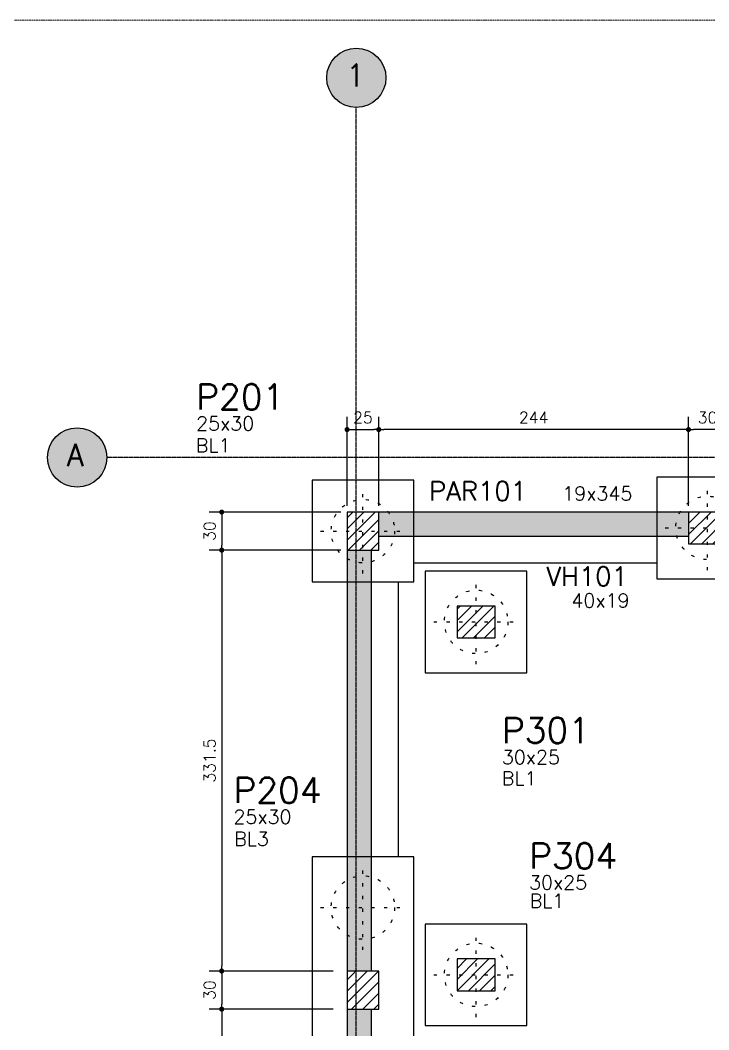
# Model space of a CAD drawing. Extents: x -856 to 20282, y 14720 to 28231.
# Drawn here: x 5476 to 6019, y 24573 to 25368 of the extents above; entities that cross this region are included whole.
import ezdxf

# ---------------------------------------------------------------- set-up
doc = ezdxf.new("R2010")
doc.units = 0
for name, pattern in [('AXES', [0.54, 0.3, -0.08, 0.08, -0.08]), ('Double dash', [55, 20, -5, 10, -5, 10, -5]), ('ESTILO_TQS_0002', [0.4, 0.1, -0.3])]:
    doc.linetypes.add(name, pattern=pattern)
doc.layers.get('0').update_dxf_attribs({"linetype": 'CONTINUOUS'})
doc.layers.get('Defpoints').update_dxf_attribs({"linetype": 'CONTINUOUS'})
for name, color, linetype in [('228', 2, 'CONTINUOUS'), ('BLOCO', 3, 'CONTINUOUS'), ('COTA', 1, 'CONTINUOUS'), ('EIXOS', 1, 'AXES'), ('ESTACA', 1, 'ESTILO_TQS_0002'), ('H3', 253, 'CONTINUOUS'), ('H4', 254, 'CONTINUOUS'), ('H5', 1, 'CONTINUOUS'), ('IND-EIXOS', 2, 'CONTINUOUS'), ('P-D', 2, 'CONTINUOUS'), ('P-M', 5, 'CONTINUOUS'), ('P-N', 5, 'CONTINUOUS'), ('PIL-N', 4, 'CONTINUOUS'), ('TEXT-EIXOS', 3, 'CONTINUOUS'), ('VIG-D', 2, 'CONTINUOUS'), ('VIG-N', 4, 'CONTINUOUS'), ('VIGA', 3, 'CONTINUOUS')]:
    doc.layers.add(name, color=color, linetype=linetype)
doc.layers.add('TLV-DVI-___-CNT', color=7, linetype='Double dash', lineweight=9)
doc.styles.add('COTA', font='romans.shx')
doc.styles.get("Standard").update_dxf_attribs({"font": 'ROMANS.SHX'})
doc.dimstyles.new('forma', dxfattribs={"dimscale": 5, "dimtxt": 1.8, "dimasz": 0.8, "dimexe": 2, "dimexo": 1, "dimgap": 1, "dimtad": 1, "dimdec": 1, "dimzin": 9, "dimdsep": 46, "dimtxsty": 'COTA', "dimblk1": 'DOT', "dimblk2": 'DOT', "dimsah": 1, "dimcen": 0, "dimdle": 1, "dimclrd": 256, "dimclre": 256, "dimclrt": 2, "dimadec": 0, "dimazin": 0, "dimtfac": 1, "dimtdec": 0, "dimtmove": 0, "dimatfit": 3, "dimfxl": 1, "dimtolj": 1, "dimtzin": 0, "dimarcsym": 0})
pattern_1 = [(45, (4912.393, -6055.889), (-4.4194174, 4.4194174), [])]

# ---------------------------------------------------------------- blocks, each defined once
blk = doc.blocks.new('_EST50')
at = {"layer": 'ESTACA', "linetype": 'ESTILO_TQS_0002'}
for p, q in [((0, -1.333), (0, 1.333)), ((-1.333, 0), (1.333, 0))]:
    blk.add_line(p, q, dxfattribs=at)
blk.add_circle((0, 0), 1, dxfattribs=at)
blk = doc.blocks.new('_Dot')
at = {"color": 0, "linetype": 'ByBlock', "lineweight": -2}
blk.add_line((-0.5, 0), (-1, 0), dxfattribs=at)
at = {"color": 0, "linetype": 'ByBlock', "const_width": 0.5}
blk.add_lwpolyline([(-0.25, 0, 1), (0.25, 0, 1)], format="xyb", close=True, dxfattribs=at)
blk = doc.blocks.new('*D322')
at = {"layer": 'COTA', "lineweight": -2, "transparency": 16777216}
for p, q in [((5733.75, 24985.7), (5733.75, 25055.67)), ((5758.75, 24985.7), (5758.75, 25055.67)), ((5737.75, 25045.67), (5754.75, 25045.67))]:
    blk.add_line(p, q, dxfattribs=at)
at = {"layer": 'Defpoints', "color": 0, "transparency": 16777216}
for p in [(5758.75, 25045.67), (5733.75, 24980.7), (5758.75, 24980.7)]:
    blk.add_point(p, dxfattribs=at)
at = {"layer": 'COTA', "lineweight": -2, "transparency": 16777216, "xscale": 4, "yscale": 4, "zscale": 4, "rotation": 180}
blk.add_blockref('_Dot', (5733.75, 25045.67), dxfattribs=at)
at = {"layer": 'COTA', "lineweight": -2, "transparency": 16777216, "xscale": 4, "yscale": 4, "zscale": 4}
blk.add_blockref('_Dot', (5758.75, 25045.67), dxfattribs=at)
at = {"layer": 'COTA', "color": 2, "transparency": 16777216, "insert": (5746.25, 25055.17), "char_height": 9, "attachment_point": 5, "style": 'COTA'}
blk.add_mtext('\\A1;25 ', dxfattribs=at)
blk = doc.blocks.new('*D325')
at = {"layer": 'COTA', "lineweight": -2, "transparency": 16777216}
for p, q in [((5728.75, 24980.7), (5625, 24980.7)), ((5635, 24976.7), (5635, 24954.7)), ((5728.91, 24950.7), (5625, 24950.7))]:
    blk.add_line(p, q, dxfattribs=at)
at = {"layer": 'Defpoints', "color": 0, "transparency": 16777216}
for p in [(5733.75, 24980.7), (5635, 24950.7), (5733.91, 24950.7)]:
    blk.add_point(p, dxfattribs=at)
at = {"layer": 'COTA', "lineweight": -2, "transparency": 16777216, "xscale": 4, "yscale": 4, "zscale": 4}
for p, rotation in [((5635, 24980.7), 90), ((5635, 24950.7), 270)]:
    blk.add_blockref('_Dot', p, dxfattribs=dict(at, rotation=rotation))
at = {"layer": 'COTA', "color": 2, "transparency": 16777216, "insert": (5625.5, 24965.7), "char_height": 9, "attachment_point": 5, "rotation": 90, "style": 'COTA'}
blk.add_mtext('\\A1;30 ', dxfattribs=at)
blk = doc.blocks.new('*D326')
at = {"layer": 'COTA', "lineweight": -2, "transparency": 16777216}
for p, q in [((5728.91, 24950.7), (5625, 24950.7)), ((5635, 24946.7), (5635, 24623.2)), ((5722.91, 24619.2), (5625, 24619.2))]:
    blk.add_line(p, q, dxfattribs=at)
at = {"layer": 'Defpoints', "color": 0, "transparency": 16777216}
for p in [(5733.91, 24950.7), (5635, 24619.2), (5727.91, 24619.2)]:
    blk.add_point(p, dxfattribs=at)
at = {"layer": 'COTA', "lineweight": -2, "transparency": 16777216, "xscale": 4, "yscale": 4, "zscale": 4}
for p, rotation in [((5635, 24950.7), 90), ((5635, 24619.2), 270)]:
    blk.add_blockref('_Dot', p, dxfattribs=dict(at, rotation=rotation))
at = {"layer": 'COTA', "color": 2, "transparency": 16777216, "insert": (5625.5, 24784.95), "char_height": 9, "attachment_point": 5, "rotation": 90, "style": 'COTA'}
blk.add_mtext('\\A1;331.5 ', dxfattribs=at)
blk = doc.blocks.new('*D327')
at = {"layer": 'COTA', "lineweight": -2, "transparency": 16777216}
for p, q in [((5722.91, 24619.2), (5625, 24619.2)), ((5635, 24615.2), (5635, 24593.2)), ((5722.91, 24589.2), (5625, 24589.2))]:
    blk.add_line(p, q, dxfattribs=at)
at = {"layer": 'Defpoints', "color": 0, "transparency": 16777216}
for p in [(5727.91, 24619.2), (5635, 24589.2), (5727.91, 24589.2)]:
    blk.add_point(p, dxfattribs=at)
at = {"layer": 'COTA', "lineweight": -2, "transparency": 16777216, "xscale": 4, "yscale": 4, "zscale": 4}
for p, rotation in [((5635, 24619.2), 90), ((5635, 24589.2), 270)]:
    blk.add_blockref('_Dot', p, dxfattribs=dict(at, rotation=rotation))
at = {"layer": 'COTA', "color": 2, "transparency": 16777216, "insert": (5625.5, 24604.2), "char_height": 9, "attachment_point": 5, "rotation": 90, "style": 'COTA'}
blk.add_mtext('\\A1;30 ', dxfattribs=at)
blk = doc.blocks.new('*D328')
at = {"layer": 'COTA', "lineweight": -2, "transparency": 16777216}
for p, q in [((5722.91, 24589.2), (5625, 24589.2)), ((5635, 24585.2), (5635, 24240.2)), ((5688.91, 24236.2), (5625, 24236.2))]:
    blk.add_line(p, q, dxfattribs=at)
at = {"layer": 'Defpoints', "color": 0, "transparency": 16777216}
for p in [(5727.91, 24589.2), (5635, 24236.2), (5693.91, 24236.2)]:
    blk.add_point(p, dxfattribs=at)
at = {"layer": 'COTA', "lineweight": -2, "transparency": 16777216, "xscale": 4, "yscale": 4, "zscale": 4}
for p, rotation in [((5635, 24589.2), 90), ((5635, 24236.2), 270)]:
    blk.add_blockref('_Dot', p, dxfattribs=dict(at, rotation=rotation))
at = {"layer": 'COTA', "color": 2, "transparency": 16777216, "insert": (5625.5, 24412.7), "char_height": 9, "attachment_point": 5, "rotation": 90, "style": 'COTA'}
blk.add_mtext('\\A1;353 ', dxfattribs=at)
blk = doc.blocks.new('Family - ___-2103959-PLANTA INFERIOR 2')
at = {"layer": 'TLV-DVI-___-CNT', "color": 1, "true_color": 0xff0000}
blk.add_line((-34122.5, 10030.2), (-48652.3, 10030.2), dxfattribs=at)
blk = doc.blocks.new('A$C8a1ee3b4')
at = {"layer": 'TLV-DVI-___-CNT', "color": 1, "true_color": 0xff0000, "xscale": 0.1, "yscale": 0.1, "zscale": 0.1}
blk.add_blockref('Family - ___-2103959-PLANTA INFERIOR 2', (4865.23, 1037.14), dxfattribs=at)
blk = doc.blocks.new('*D427')
at = {"layer": 'COTA', "lineweight": -2, "transparency": 16777216}
for p, q in [((6002.75, 24985.7), (6002.75, 25055.67)), ((6032.75, 24985.7), (6032.75, 25055.67)), ((6028.75, 25045.67), (6006.75, 25045.67))]:
    blk.add_line(p, q, dxfattribs=at)
at = {"layer": 'Defpoints', "color": 0, "transparency": 16777216}
for p in [(6002.75, 25045.67), (6002.75, 24980.7), (6032.75, 24980.7)]:
    blk.add_point(p, dxfattribs=at)
at = {"layer": 'COTA', "lineweight": -2, "transparency": 16777216, "xscale": 4, "yscale": 4, "zscale": 4, "rotation": 180}
blk.add_blockref('_Dot', (6002.75, 25045.67), dxfattribs=at)
at = {"layer": 'COTA', "lineweight": -2, "transparency": 16777216, "xscale": 4, "yscale": 4, "zscale": 4}
blk.add_blockref('_Dot', (6032.75, 25045.67), dxfattribs=at)
at = {"layer": 'COTA', "color": 2, "transparency": 16777216, "insert": (6017.75, 25055.17), "char_height": 9, "attachment_point": 5, "style": 'COTA'}
blk.add_mtext('\\A1;30 ', dxfattribs=at)
blk = doc.blocks.new('*D428')
at = {"layer": 'COTA', "lineweight": -2, "transparency": 16777216}
for p, q in [((5758.75, 24985.7), (5758.75, 25055.67)), ((6002.75, 24985.7), (6002.75, 25055.67)), ((5998.75, 25045.67), (5762.75, 25045.67))]:
    blk.add_line(p, q, dxfattribs=at)
at = {"layer": 'Defpoints', "color": 0, "transparency": 16777216}
for p in [(5758.75, 25045.67), (5758.75, 24980.7), (6002.75, 24980.7)]:
    blk.add_point(p, dxfattribs=at)
at = {"layer": 'COTA', "lineweight": -2, "transparency": 16777216, "xscale": 4, "yscale": 4, "zscale": 4, "rotation": 180}
blk.add_blockref('_Dot', (5758.75, 25045.67), dxfattribs=at)
at = {"layer": 'COTA', "lineweight": -2, "transparency": 16777216, "xscale": 4, "yscale": 4, "zscale": 4}
blk.add_blockref('_Dot', (6002.75, 25045.67), dxfattribs=at)
at = {"layer": 'COTA', "color": 2, "transparency": 16777216, "insert": (5880.75, 25055.17), "char_height": 9, "attachment_point": 5, "style": 'COTA'}
blk.add_mtext('\\A1;244 ', dxfattribs=at)

msp = doc.modelspace()

# ---------------------------------------------------------------- hatches: boundary and pattern name
at = {"layer": 'H3'}
for points in [[(6002.75, 24980.7), (5758.75, 24980.7), (5758.75, 24961.7), (6002.75, 24961.7)], [(5752.91, 24950.7), (5733.91, 24950.7), (5733.91, 24619.2), (5752.91, 24619.2)], [(5752.91, 24589.2), (5733.91, 24589.2), (5733.91, 24236.2), (5752.91, 24236.2)]]:
    msp.add_hatch(color=256, dxfattribs=at).paths.add_polyline_path(points)
at = {"layer": 'H4'}
h = msp.add_hatch(color=256, dxfattribs=at)
edge = h.paths.add_edge_path()
edge.add_arc((5741.05, 25322.75), 23.33, 0, 360)
h = msp.add_hatch(color=256, dxfattribs=at)
edge = h.paths.add_edge_path()
edge.add_arc((5521.11, 25023.7), 23.33, 0, 360)
at = {"layer": 'H5'}
h = msp.add_hatch(dxfattribs=at)
h.set_pattern_fill('ANSI31', color=256, scale=50, style=0)
h.set_pattern_definition([(45, (4923.231, -6071.889), (-4.4194174, 4.4194174), [])])
h.paths.add_polyline_path([(5733.75, 24950.7), (5758.75, 24950.7), (5758.75, 24980.7), (5733.75, 24980.7)])
h = msp.add_hatch(dxfattribs=at)
h.set_pattern_fill('ANSI31', color=256, scale=50, style=0)
h.set_pattern_definition([(45, (4912.393, -9060.889), (-4.4194174, 4.4194174), [])])
h.paths.add_polyline_path([(6002.75, 24955.7), (6032.75, 24955.7), (6032.75, 24980.7), (6002.75, 24980.7)])
h = msp.add_hatch(dxfattribs=at)
h.set_pattern_fill('ANSI31', color=256, scale=50, style=0)
h.set_pattern_definition(pattern_1)
h.paths.add_polyline_path([(5820.41, 24881.7), (5850.41, 24881.7), (5850.41, 24906.7), (5820.41, 24906.7)])
h = msp.add_hatch(dxfattribs=at)
h.set_pattern_fill('ANSI31', color=256, scale=50, style=0)
h.set_pattern_definition(pattern_1)
h.paths.add_polyline_path([(5820.41, 24603.7), (5850.41, 24603.7), (5850.41, 24628.7), (5820.41, 24628.7)])
h = msp.add_hatch(dxfattribs=at)
h.set_pattern_fill('ANSI31', color=256, scale=50, style=0)
h.set_pattern_definition([(45, (4923.231, -6055.889), (-4.4194174, 4.4194174), [])])
h.paths.add_polyline_path([(5733.75, 24589.2), (5758.75, 24589.2), (5758.75, 24619.2), (5733.75, 24619.2)])

# ---------------------------------------------------------------- linework, layer by layer
at = {"layer": 'BLOCO', "linetype": 'Continuous'}
for points in [[(5706.25, 24925.7), (5786.25, 24925.7), (5786.25, 25005.7), (5706.25, 25005.7), (5706.25, 24925.7)], [(5977.75, 24928.2), (6057.75, 24928.2), (6057.75, 25008.2), (5977.75, 25008.2), (5977.75, 24928.2)], [(5795.41, 24854.2), (5875.41, 24854.2), (5875.41, 24934.2), (5795.41, 24934.2), (5795.41, 24854.2)], [(5786.25, 24499.2), (5786.25, 24709.2), (5706.25, 24709.2), (5706.25, 24499.2), (5786.25, 24499.2)], [(5795.41, 24576.2), (5875.41, 24576.2), (5875.41, 24656.2), (5795.41, 24656.2), (5795.41, 24576.2)]]:
    msp.add_lwpolyline(points, dxfattribs=at)
at = {"layer": 'EIXOS', "color": 244, "true_color": 0x991b1e}
for p, q in [((5740.91, 23578.75), (5740.91, 25299.42)), ((8233.21, 25023.7), (5544.44, 25023.7))]:
    msp.add_line(p, q, dxfattribs=at)
at = {"layer": 'IND-EIXOS'}
for centre in [(5741.05, 25322.75), (5521.11, 25023.7)]:
    msp.add_circle(centre, 23.33, dxfattribs=at)
at = {"layer": 'P-M', "linetype": 'Continuous'}
msp.add_lwpolyline([(6002.75, 24955.7), (6032.75, 24955.7), (6032.75, 24980.7), (6002.75, 24980.7), (6002.75, 24955.7)], dxfattribs=at)
at = {"layer": 'P-N', "linetype": 'Continuous'}
for points in [[(5733.75, 24950.7), (5758.75, 24950.7), (5758.75, 24980.7), (5733.75, 24980.7), (5733.75, 24950.7)], [(5820.41, 24881.7), (5850.41, 24881.7), (5850.41, 24906.7), (5820.41, 24906.7), (5820.41, 24881.7)], [(5820.41, 24603.7), (5850.41, 24603.7), (5850.41, 24628.7), (5820.41, 24628.7), (5820.41, 24603.7)], [(5733.75, 24589.2), (5758.75, 24589.2), (5758.75, 24619.2), (5733.75, 24619.2), (5733.75, 24589.2)]]:
    msp.add_lwpolyline(points, dxfattribs=at)
at = {"layer": 'VIGA'}
for p, q in [((6002.75, 24980.7), (5758.75, 24980.7)), ((5758.75, 24961.7), (6002.75, 24961.7)), ((5733.91, 24950.7), (5733.91, 24619.2)), ((5752.91, 24619.2), (5752.91, 24950.7)), ((5786.25, 24940.7), (5977.75, 24940.7)), ((5773.91, 24925.7), (5773.91, 24709.2)), ((5733.91, 24589.2), (5733.91, 24236.2)), ((5752.91, 24236.2), (5752.91, 24589.2))]:
    msp.add_line(p, q, dxfattribs=at)

# ---------------------------------------------------------------- block references
at = {"layer": '228', "linetype": 'Continuous', "xscale": 25, "yscale": 25}
for p in [(6017.75, 24968.2), (5746.25, 24965.7), (5835.41, 24894.2), (5746.25, 24669.2), (5835.41, 24616.2)]:
    msp.add_blockref('_EST50', p, dxfattribs=at)
at = {"layer": 'VIGA'}
msp.add_blockref('A$C8a1ee3b4', (5115.45, 23327.94), dxfattribs=at)

# ---------------------------------------------------------------- texts
at = {"layer": 'P-D', "linetype": 'Continuous'}
for s, p in [('25x30', (5614.85, 25044.94)), ('BL1', (5614.55, 25027.75)), ('30x25', (5855.72, 24782.24)), ('BL1', (5855.59, 24765.49)), ('25x30', (5644.24, 24735.07)), ('BL3', (5644.82, 24717.78)), ('30x25', (5877.16, 24683.35)), ('BL1', (5877.57, 24669.07))]:
    msp.add_text(s, height=11, dxfattribs=at).set_placement(p)
at = {"layer": 'PIL-N', "linetype": 'Continuous'}
for s, p in [('P201', (5614.85, 25061.44)), ('P301', (5855.72, 24798.74)), ('P204', (5644.24, 24751.57)), ('P304', (5877.16, 24699.85))]:
    msp.add_text(s, height=20, dxfattribs=at).set_placement(p)
at = {"layer": 'TEXT-EIXOS'}
for s, p in [('1', (5732.88, 25315.99)), ('A', (5512.94, 25016.94))]:
    msp.add_text(s, height=17.5, dxfattribs=at).set_placement(p)
at = {"layer": 'VIG-D', "linetype": 'Continuous'}
for s, p in [('19x345', (5903.32, 24989.75)), ('40x19', (5910.51, 24905.58))]:
    msp.add_text(s, height=11, dxfattribs=at).set_placement(p)
at = {"layer": 'VIG-N', "linetype": 'Continuous'}
for s, p in [('PAR101', (5798.32, 24989.75)), ('VH101', (5890.68, 24922.56))]:
    msp.add_text(s, height=15, dxfattribs=at).set_placement(p)

# ---------------------------------------------------------------- dimensions: what is measured, and where the dimension line sits
at = {"layer": 'COTA'}
for base, p1, p2, override, picture, middle in [((5758.75, 25045.67), (5733.75, 24980.7), (5758.75, 24980.7), {"dimpost": ' '}, '*D322', (5746.25, 25055.17)), ((5758.75, 25045.67), (6002.75, 24980.7), (5758.75, 24980.7), {"dimpost": ' ', "dimtmove": 1}, '*D428', (5880.75, 25055.17)), ((6002.75, 25045.67), (6032.75, 24980.7), (6002.75, 24980.7), {"dimpost": ' ', "dimtmove": 1}, '*D427', (6017.75, 25055.17))]:
    dim = msp.add_linear_dim(base=base, p1=p1, p2=p2, dimstyle='forma', override=override, dxfattribs=at)
    dim.commit()
    dim.dimension.update_dxf_attribs({"geometry": picture, "text_midpoint": middle})
for base, p1, p2, override, picture, middle in [((5635, 24950.7), (5733.75, 24980.7), (5733.91, 24950.7), {"dimpost": ' '}, '*D325', (5625.5, 24965.7)), ((5635, 24619.2), (5733.91, 24950.7), (5727.91, 24619.2), {"dimpost": ' ', "dimtmove": 1}, '*D326', (5625.5, 24784.95)), ((5635, 24589.2), (5727.91, 24619.2), (5727.91, 24589.2), {"dimpost": ' ', "dimtmove": 1}, '*D327', (5625.5, 24604.2)), ((5635, 24236.2), (5727.91, 24589.2), (5693.91, 24236.2), {"dimpost": ' ', "dimtmove": 1}, '*D328', (5625.5, 24412.7))]:
    dim = msp.add_linear_dim(base=base, p1=p1, p2=p2, angle=90, dimstyle='forma', override=override, dxfattribs=at)
    dim.commit()
    dim.dimension.update_dxf_attribs({"geometry": picture, "text_midpoint": middle})

doc.saveas('drawing.dxf')
